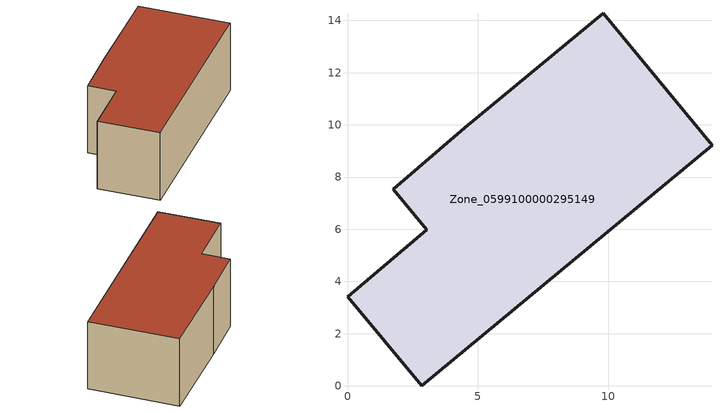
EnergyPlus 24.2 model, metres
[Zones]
Zone_0599100000295149
 floor ground (C_G): 1.75,7.54 4.5,9.89 9.81,14.28 13.97,9.23 2.84,0 0,3.41 3.04,5.98 z0
 wall outside (C_F): 4.5,9.89 1.75,7.54 3.04,5.98 0,3.41 2.84,0 13.97,9.23 9.81,14.28 4.5,9.89 z0:5.33
 roof outside (C_R): 2.84,0 13.97,9.23 9.81,14.28 4.5,9.89 1.75,7.54 3.04,5.98 0,3.41 z5.33
[BUILDING]
Pand.0599100000295149: North Axis=0; Terrain=City; Loads Convergence Tolerance Value=0.04; Temperature Convergence Tolerance Value=0.4; Solar Distribution=FullExterior; Maximum Number of Warmup Days=25; Minimum Number of Warmup Days=1
[Site:Location]
Rotterdam.The.Hague.AP_ZH_NLD Design_Conditions: Latitude=51.96; Longitude=4.45; Time Zone=1; Elevation=-4.5
[SITE:GROUNDTEMPERATURE:BUILDINGSURFACE]
18, 18, 18, 18, 18, 18, 18, 18, 18, 18, 18, 18
[MATERIAL] Thermal Absorptance=0.9; Solar Absorptance=0.7; Visible Absorptance=0.7
Name | Roughness | Thickness | Conductivity | Density | Specific Heat
G.D.1975-1991 | MediumSmooth | 0.15 | 0.288461 | 540 | 1210
F.D.1975-1991 | Rough | 0.3 | 0.230769 | 1920 | 840
R.D.1975-1991 | MediumRough | 0.2 | 0.153846 | 1500 | 1000
[CONSTRUCTION]
C_G: G.D.1975-1991
C_F: F.D.1975-1991
C_R: R.D.1975-1991
[ZONE]
Zone_0599100000295149: Type=1; Multiplier=1; Ceiling Height=Autocalculate; Volume=Autocalculate; Floor Area=autocalculate; Part of Total Floor Area=Yes
[ZONEINFILTRATION:DESIGNFLOWRATE]
Infil_Zone_0599100000295149: Zone or ZoneList or Space or SpaceList=Zone_0599100000295149; Schedule=AlwaysOn; Design Flow Rate Calculation Method=Flow/Area; Flow Rate per Floor Area=0.0042; Constant Term Coefficient=1; Temperature Term Coefficient=0; Velocity Term Coefficient=0; Velocity Squared Term Coefficient=0
[HVACTEMPLATE:ZONE:IDEALLOADSAIRSYSTEM]
Zone_0599100000295149: Maximum Heating Supply Air Temperature=50; Minimum Cooling Supply Air Temperature=13; Maximum Heating Supply Air Humidity Ratio=0.0156; Minimum Cooling Supply Air Humidity Ratio=0.0077; Heating Limit=NoLimit; Cooling Limit=NoLimit; Dehumidification Control Type=ConstantSensibleHeatRatio; Cooling Sensible Heat Ratio=0.7; Dehumidification Setpoint=60; Humidification Control Type=None; Humidification Setpoint=30; Outdoor Air Method=None; Outdoor Air Flow Rate per Person=0.00944; Outdoor Air Flow Rate per Zone Floor Area=0; Outdoor Air Flow Rate per Zone=0; Demand Controlled Ventilation Type=None; Outdoor Air Economizer Type=NoEconomizer; Heat Recovery Type=None; Sensible Heat Recovery Effectiveness=0.7; Latent Heat Recovery Effectiveness=0.65
[ZONECONTROL:THERMOSTAT]
ThermostatControl_Zone_0599100000295149: Zone or ZoneList=Zone_0599100000295149; Control Type Schedule=DualSetpointControlType; Control 1=Thermostat_Zone_0599100000295149; Temperature Difference Between Cutout And Setpoint=0
[THERMOSTATSETPOINT:DUALSETPOINT]
Thermostat_Zone_0599100000295149: Heating Setpoint Temperature Schedule=HeatingSetpoint_Zone_0599100000295149; Cooling Setpoint Temperature Schedule=CoolingSetpoint_Zone_0599100000295149
[SCHEDULE:COMPACT]
HeatingSetpoint_Zone_0599100000295149: Through: 12/31, For: AllDays, Until: 24:00, 21
CoolingSetpoint_Zone_0599100000295149: Through: 12/31, For: AllDays, Until: 24:00, 24
DualSetpointControlType: Through: 12/31, For: AllDays, Until: 24:00, 4
AlwaysOn: Through: 12/31, For: AllDays, Until: 24:00, 1
